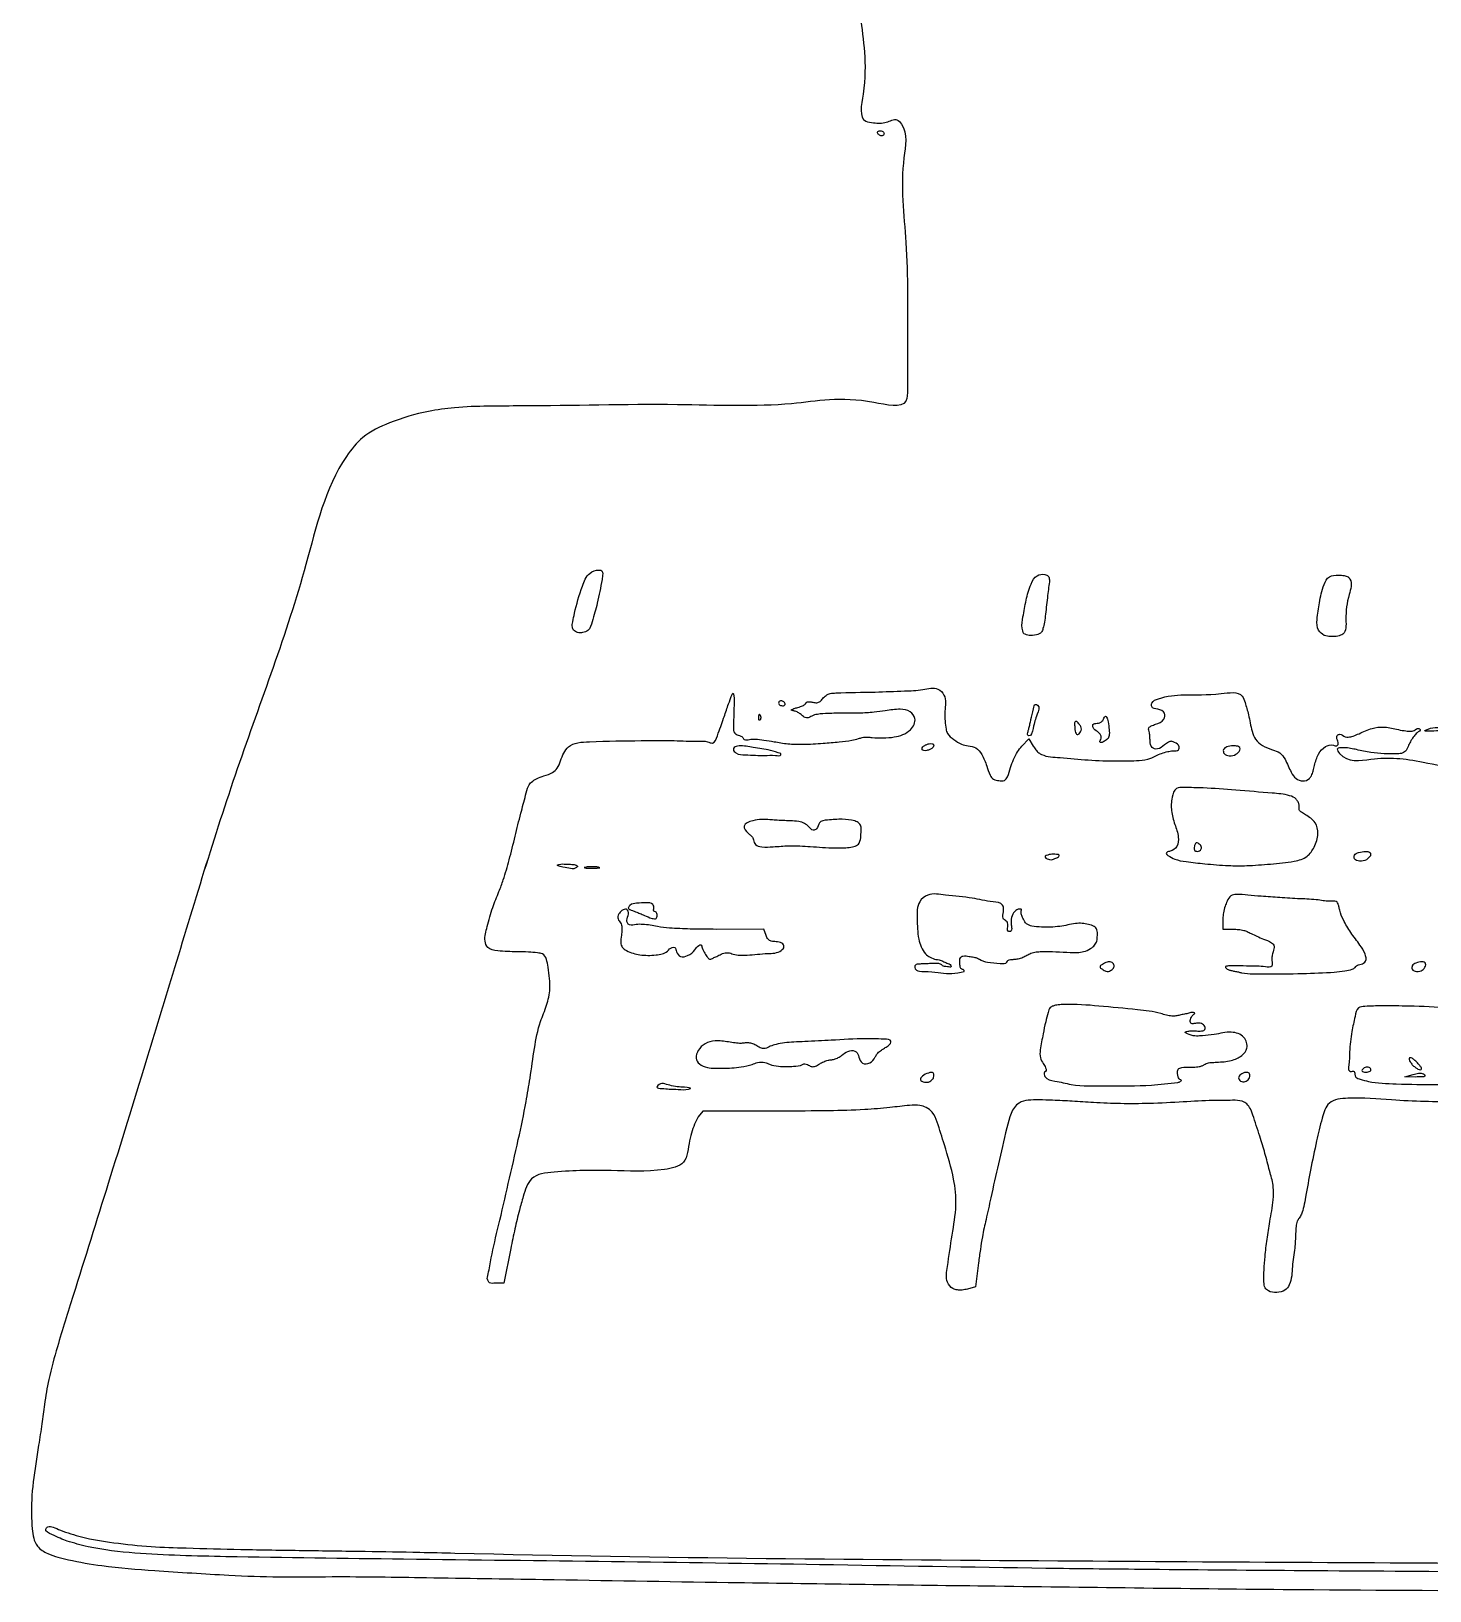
# Model space of a CAD drawing. Extents: x 14 to 139, y 93 to 208.
# Drawn here: x 13.77 to 37.44, y 93.2 to 119.58 of the extents above; entities that cross this region are included whole.
import ezdxf

# ---------------------------------------------------------------- set-up
doc = ezdxf.new("R2010")
doc.units = 0
doc.layers.add('Edge.Cuts', color=7, linetype='CONTINUOUS')
doc.layers.add('SilkS', color=7, linetype='CONTINUOUS')

msp = doc.modelspace()

# ---------------------------------------------------------------- linework, layer by layer
at = {"layer": 'Edge.Cuts', "color": 1}
msp.add_lwpolyline([(28.202722, 117.85044)], close=True, dxfattribs=at)
for points, knots in [([(27.629573, 128.146972), (27.633612, 127.653797), (27.642179, 126.607806), (27.668224, 125.192339), (27.704589, 124.143363), (27.731776, 123.423682), (27.743665, 122.799549), (27.777162, 121.578742), (27.711573, 120.04285), (27.955552, 118.92308), (27.759556, 118.055845), (28.058505, 118.025508), (28.226519, 118.010953), (28.405358, 118.120189), (28.618988, 117.875674), (28.451527, 117.124986), (28.617814, 115.931576), (28.594785, 114.579041), (28.604068, 113.743248), (28.593358, 113.163566), (27.612513, 113.436545), (26.526217, 113.199928), (24.441852, 113.293834), (22.575608, 113.228073), (21.164554, 113.244314), (20.412408, 113.146917), (19.886578, 112.988992), (19.386072, 112.752895), (18.772765, 111.986294), (18.32937, 109.977035), (17.21621, 107.123915), (16.369851, 104.293687), (15.655627, 101.952917), (15.094991, 100.143037), (14.591611, 98.537441), (14.246185, 97.435625), (14.072608, 96.821368), (14.000506, 96.382756), (13.952852, 96.011261), (13.903482, 95.676612), (13.832994, 95.250538), (13.771297, 94.77483), (13.776734, 94.317508), (13.82863, 93.956018), (14.097819, 93.794168), (14.470472, 93.705022), (15.075827, 93.598193), (15.983602, 93.534865), (16.98261, 93.465911), (17.984351, 93.426465), (19.098922, 93.446396), (20.585053, 93.420157), (22.818788, 93.386335), (25.974095, 93.332523), (30.14947, 93.281328), (36.070209, 93.199411), (44.86167, 93.199048), (56.163332, 93.21493), (64.672505, 93.261715), (68.85843, 93.28473)], [0, 0, 0, 0, 1.479565, 3.138056, 4.247098, 4.627908, 5.299303, 6.115963, 8.32182, 9.63419, 10.096083, 10.229372, 10.445683, 10.628923, 10.736339, 11.304368, 12.740702, 14.448658, 15.219344, 15.425239, 15.968114, 17.356447, 19.289845, 21.925924, 23.059864, 23.505213, 24.194715, 24.706843, 25.129506, 27.080379, 30.729912, 34.373716, 35.919853, 38.074387, 40.057405, 40.967343, 41.539541, 41.969817, 42.299156, 42.663482, 42.98396, 43.597089, 44.086612, 44.390271, 44.607085, 44.972176, 45.548638, 46.443966, 47.701682, 48.552988, 49.450329, 51.045081, 53.011707, 56.152458, 60.512282, 65.538814, 73.916172, 86.886081, 99.444015, 99.444015, 99.444015, 99.444015]), ([(28.202722, 117.85044), (28.200481, 117.858136), (28.195511, 117.875199), (28.168159, 117.889508), (28.137879, 117.894227), (28.108996, 117.89134), (28.088057, 117.872738), (28.096125, 117.846786), (28.114564, 117.828433), (28.13715, 117.813231), (28.161524, 117.805736), (28.183832, 117.812138), (28.199512, 117.828532), (28.201634, 117.843013), (28.202722, 117.85044)], [0, 0, 0, 0, 0.023217, 0.051475, 0.085348, 0.115644, 0.136597, 0.158363, 0.186752, 0.215024, 0.239464, 0.260419, 0.281373, 0.303437, 0.303437, 0.303437, 0.303437])]:
    msp.add_open_spline(points, degree=3, knots=knots, dxfattribs=at)
at = {"layer": 'SilkS', "color": 7}
for points in [[(28.202715, 117.85044)], [(22.9509, 109.446728)], [(30.56631, 109.386585)], [(35.64939, 109.35672)], [(26.419313, 108.211815)], [(30.63933, 107.7339)], [(31.459193, 107.686718)], [(29.042678, 107.482913)], [(34.224248, 107.415578)], [(26.458777, 107.361653)], [(26.67408, 105.801945)], [(33.455752, 105.792458)], [(31.119383, 105.655283)], [(36.432218, 105.632333)], [(23.022442, 105.451838)], [(23.37333, 105.439305)], [(24.367042, 104.62389)], [(25.40667, 103.947758)], [(29.561512, 103.672688)], [(37.36632, 103.763865)], [(35.821507, 103.662735)], [(37.140472, 102.097695)], [(34.39398, 101.896358)], [(36.291487, 102.01251)]]:
    msp.add_lwpolyline(points, close=True, dxfattribs=at)
for points in [[(26.083358, 107.981783), (26.082983, 107.98179)], [(30.53331, 107.48457), (30.653362, 107.607383), (30.724163, 107.48751)], [(31.870268, 107.596883), (31.87005, 107.596868)], [(34.741598, 105.491213), (34.74165, 105.491505)], [(33.934927, 104.56422), (33.934927, 104.39031), (34.10535, 104.39031)], [(26.207332, 104.283308), (26.167282, 104.388608), (25.365592, 104.387108)], [(32.061442, 103.70697), (32.061435, 103.706708)], [(25.971375, 102.10353), (25.971375, 102.102878)], [(29.03691, 101.86584), (29.037262, 101.865833)], [(37.20228, 101.88906), (37.013325, 101.89281), (37.1571, 101.934135)], [(24.827055, 101.71797), (24.827055, 101.717745)], [(33.174322, 101.796383), (33.174105, 101.796308)], [(26.469082, 101.311905), (25.138477, 101.311905), (25.060492, 101.215673)], [(21.886027, 98.987633), (21.77022, 98.404252), (21.627757, 98.403787)], [(29.801347, 98.744445), (29.751697, 98.34249), (29.613367, 98.302815)]]:
    msp.add_lwpolyline(points, dxfattribs=at)
for points, knots in [([(27.62958, 128.146973), (27.633621, 127.653797), (27.642191, 126.607806), (27.668234, 125.192339), (27.704597, 124.143363), (27.731784, 123.423682), (27.743673, 122.799549), (27.777169, 121.578742), (27.71158, 120.04285), (27.955559, 118.92308), (27.759563, 118.055845), (28.058513, 118.025508), (28.226526, 118.010953), (28.405366, 118.120189), (28.618996, 117.875674), (28.451534, 117.124986), (28.617822, 115.931576), (28.594793, 114.579041), (28.604075, 113.743248), (28.593366, 113.163566), (27.61252, 113.436545), (26.526224, 113.199928), (24.44186, 113.293834), (22.575616, 113.228073), (21.164561, 113.244314), (20.412415, 113.146917), (19.886586, 112.988992), (19.38608, 112.752895), (18.772772, 111.986294), (18.329378, 109.977035), (17.216217, 107.123915), (16.369858, 104.293687), (15.655635, 101.952917), (15.094998, 100.143037), (14.591618, 98.537441), (14.246192, 97.435625), (14.072616, 96.821368), (14.000513, 96.382756), (13.952859, 96.011261), (13.903489, 95.676612), (13.83299, 95.250539), (13.771298, 94.77483), (13.776734, 94.317508), (13.82863, 93.956018), (14.097819, 93.794168), (14.470472, 93.705022), (15.075827, 93.598193), (15.983602, 93.534865), (16.98261, 93.465911), (17.984351, 93.426465), (19.098922, 93.446396), (20.585053, 93.420157), (22.818788, 93.386335), (25.974095, 93.332523), (30.14947, 93.281328), (36.070209, 93.199411), (44.86167, 93.199048), (56.163332, 93.21493), (64.672505, 93.261715), (68.85843, 93.28473)], [0, 0, 0, 0, 1.479565, 3.138056, 4.247098, 4.627908, 5.299303, 6.115963, 8.32182, 9.63419, 10.096083, 10.229372, 10.445683, 10.628923, 10.736339, 11.304368, 12.740702, 14.448658, 15.219344, 15.425239, 15.968114, 17.356446, 19.289845, 21.925924, 23.059864, 23.505213, 24.194715, 24.706843, 25.129506, 27.080379, 30.729912, 34.373716, 35.919853, 38.074387, 40.057405, 40.967343, 41.539541, 41.969817, 42.299156, 42.663483, 42.983961, 43.59709, 44.086614, 44.390272, 44.607086, 44.972177, 45.548639, 46.443967, 47.701684, 48.552989, 49.45033, 51.045082, 53.011708, 56.152459, 60.512284, 65.538815, 73.916173, 86.886082, 99.444016, 99.444016, 99.444016, 99.444016]), ([(28.202715, 117.85044), (28.200474, 117.858136), (28.195504, 117.875199), (28.168151, 117.889508), (28.137872, 117.894227), (28.108989, 117.89134), (28.088049, 117.872738), (28.096118, 117.846786), (28.114557, 117.828433), (28.137142, 117.813231), (28.161517, 117.805736), (28.183825, 117.812138), (28.199505, 117.828532), (28.201627, 117.843013), (28.202715, 117.85044)], [0, 0, 0, 0, 0.023217, 0.051475, 0.085348, 0.115644, 0.136597, 0.158363, 0.186752, 0.215024, 0.239464, 0.260419, 0.281373, 0.303437, 0.303437, 0.303437, 0.303437]), ([(22.950968, 109.446713), (22.942696, 109.463303), (22.920424, 109.507976), (22.938199, 109.609136), (22.988303, 109.840285), (23.065413, 110.114451), (23.184174, 110.413558), (23.338152, 110.469614), (23.438097, 110.45737), (23.446939, 110.381735), (23.412829, 110.208123), (23.364259, 109.92289), (23.278618, 109.650687), (23.223077, 109.44087), (23.107393, 109.403051), (23.01869, 109.39957), (22.972924, 109.431407), (22.9509, 109.446728)], [0, 0, 0, 0, 0.054589, 0.146992, 0.293956, 0.771931, 1.021248, 1.192177, 1.237027, 1.286287, 1.386797, 1.793148, 2.120652, 2.285156, 2.37883, 2.463328, 2.541714, 2.541714, 2.541714, 2.541714]), ([(30.566325, 109.386563), (30.555608, 109.418037), (30.524197, 109.510284), (30.560287, 109.705016), (30.603533, 109.955192), (30.667227, 110.190444), (30.767435, 110.382071), (30.899706, 110.400206), (30.99072, 110.370123), (31.007107, 110.274632), (30.986324, 110.169259), (30.970362, 110.026369), (30.951867, 109.876601), (30.936592, 109.7257), (30.919547, 109.590218), (30.896239, 109.489857), (30.87137, 109.394481), (30.768825, 109.363986), (30.665135, 109.348434), (30.595987, 109.375128), (30.56631, 109.386585)], [0, 0, 0, 0, 0.098657, 0.289148, 0.576086, 0.862606, 1.03743, 1.166796, 1.232609, 1.297108, 1.428185, 1.562634, 1.725501, 1.88154, 2.018473, 2.131762, 2.198196, 2.294668, 2.419234, 2.512889, 2.512889, 2.512889, 2.512889]), ([(35.64939, 109.356668), (35.612762, 109.384029), (35.525907, 109.44891), (35.524614, 109.667987), (35.572229, 109.920309), (35.614784, 110.16682), (35.720328, 110.375777), (35.874166, 110.37909), (35.977999, 110.374234), (36.051626, 110.357218), (36.135719, 110.254452), (36.043513, 109.978467), (36.004907, 109.71292), (36.030663, 109.388199), (35.869367, 109.341645), (35.762801, 109.333023), (35.68535, 109.349206), (35.64939, 109.35672)], [0, 0, 0, 0, 0.131083, 0.310833, 0.598381, 0.91855, 1.076681, 1.232722, 1.330752, 1.39903, 1.448552, 1.709056, 2.139986, 2.389239, 2.477958, 2.604081, 2.713394, 2.713394, 2.713394, 2.713394]), ([(21.627757, 98.403787), (21.592029, 98.398336), (21.537019, 98.389941), (21.478497, 98.468522), (21.521341, 98.619308), (21.569994, 98.921537), (21.695391, 99.433291), (21.848774, 100.097973), (22.008955, 100.796113), (22.135742, 101.3897), (22.221128, 101.905236), (22.282553, 102.359964), (22.35993, 102.779927), (22.502297, 103.096206), (22.569352, 103.413502), (22.527677, 103.685609), (22.485547, 103.97037), (22.315398, 103.992687), (22.174737, 104.005026), (21.945632, 104.007627), (21.725057, 104.013654), (21.495898, 104.045675), (21.42571, 104.233408), (21.505231, 104.461552), (21.566843, 104.745173), (21.680623, 105.002113), (21.779645, 105.267793), (21.866491, 105.581174), (21.96265, 105.956582), (22.047029, 106.32431), (22.130067, 106.603801), (22.168521, 106.790513), (22.239299, 106.886792), (22.332999, 106.942731), (22.455104, 106.987983), (22.58436, 107.021883), (22.688792, 107.114514), (22.743208, 107.278018), (22.849936, 107.541707), (23.417035, 107.574276), (23.983215, 107.576366), (24.601122, 107.585546), (24.977249, 107.564182), (25.189447, 107.578601), (25.328143, 107.509375), (25.410397, 107.739165), (25.478891, 107.916977), (25.556862, 108.165682), (25.598172, 108.268327), (25.652191, 108.410647), (25.667933, 108.295545), (25.66567, 108.202912), (25.661466, 108.01401), (25.655983, 107.859497), (25.655021, 107.704992), (25.730466, 107.674542), (25.777705, 107.659031), (25.813599, 107.639948), (25.823283, 107.612424), (25.841786, 107.58914), (25.882796, 107.590763), (25.941104, 107.602941), (26.0415, 107.605367), (26.179388, 107.590402), (26.362798, 107.557526), (26.580939, 107.518198), (26.859741, 107.514223), (27.149697, 107.530891), (27.426506, 107.555804), (27.627204, 107.57833), (27.75602, 107.606931), (27.838424, 107.636778), (27.917823, 107.640409), (28.097279, 107.620751), (28.351547, 107.619923), (28.642285, 107.709258), (28.765261, 107.938098), (28.642506, 108.092002), (28.447828, 108.12138), (28.245174, 108.086157), (28.013642, 108.054522), (27.777528, 108.041896), (27.517754, 108.039919), (27.282935, 108.042538), (27.101797, 108.031505), (26.987063, 108.004826), (26.925951, 107.958499), (26.858498, 107.966682), (26.814253, 108.012178), (26.761422, 108.050034), (26.704069, 108.079226), (26.665572, 108.084063), (26.61766, 108.097454), (26.681474, 108.122897), (26.727395, 108.134282), (26.801719, 108.15932), (26.860179, 108.181326), (26.884298, 108.213247), (26.904142, 108.239947), (26.947999, 108.236747), (27.000287, 108.228304), (27.062242, 108.213419), (27.128559, 108.23788), (27.168391, 108.293945), (27.218649, 108.349835), (27.298422, 108.380827), (27.578052, 108.396968), (27.995671, 108.392667), (28.490605, 108.420836), (28.836383, 108.424924), (29.090439, 108.497871), (29.268193, 108.318503), (29.224602, 108.108029), (29.234619, 107.918798), (29.244437, 107.791808), (29.279286, 107.674251), (29.385123, 107.596287), (29.499444, 107.516914), (29.630469, 107.486917), (29.769036, 107.470352), (29.876383, 107.328774), (29.938261, 107.165274), (29.978985, 107.016285), (30.050323, 106.913425), (30.144976, 106.905137), (30.241208, 106.888483), (30.31512, 106.992162), (30.337358, 107.119373), (30.393895, 107.262929), (30.454411, 107.38514), (30.508933, 107.45385), (30.53331, 107.48457)], [0, 0, 0, 0, 0.09845, 0.151583, 0.262304, 0.534956, 1.096288, 1.82487, 2.588792, 3.242939, 3.646127, 4.155173, 4.623045, 4.915008, 5.198063, 5.563822, 5.807758, 5.890295, 6.046129, 6.242679, 6.566307, 6.742936, 6.86057, 7.108821, 7.446241, 7.736147, 7.947343, 8.297076, 8.710398, 9.110839, 9.42657, 9.589486, 9.673606, 9.776536, 9.911141, 10.065294, 10.171958, 10.312012, 10.581519, 10.946581, 11.825351, 12.380596, 12.783631, 12.947564, 13.0305, 13.180768, 13.493591, 13.719079, 13.88223, 13.94853, 13.996778, 14.119869, 14.292413, 14.524351, 14.626766, 14.695118, 14.743348, 14.782411, 14.808039, 14.829185, 14.866415, 14.918823, 15.013357, 15.162719, 15.33589, 15.571926, 15.826524, 16.169662, 16.44329, 16.660406, 16.774846, 16.838473, 16.922057, 17.009917, 17.380702, 17.681066, 17.887515, 18.024996, 18.197493, 18.451626, 18.64347, 18.897806, 19.160331, 19.422849, 19.602002, 19.704412, 19.772035, 19.821542, 19.892307, 19.955761, 20.020042, 20.073492, 20.094318, 20.12688, 20.199288, 20.283802, 20.348037, 20.381579, 20.403408, 20.442805, 20.498382, 20.569694, 20.627288, 20.697832, 20.771983, 20.849839, 20.946282, 21.610336, 22.107184, 22.420169, 22.673989, 22.817447, 23.089436, 23.260628, 23.393178, 23.47146, 23.618824, 23.769045, 23.887483, 24.020245, 24.169496, 24.384167, 24.547866, 24.638078, 24.731004, 24.823305, 24.903653, 25.072554, 25.217627, 25.362738, 25.480078, 25.480078, 25.480078, 25.480078]), ([(26.419313, 108.211815), (26.420401, 108.219242), (26.422523, 108.233723), (26.438203, 108.250117), (26.460505, 108.256518), (26.484873, 108.249026), (26.507434, 108.233804), (26.525926, 108.215488), (26.533939, 108.189499), (26.512993, 108.170945), (26.484148, 108.168017), (26.453894, 108.17276), (26.426544, 108.187053), (26.42156, 108.204119), (26.419313, 108.211815)], [0, 0, 0, 0, 0.022064, 0.043017, 0.063973, 0.088397, 0.116654, 0.145066, 0.166825, 0.187801, 0.218031, 0.251872, 0.280144, 0.303367, 0.303367, 0.303367, 0.303367]), ([(30.639293, 107.733893), (30.64432, 107.75219), (30.655944, 107.794488), (30.672263, 107.861286), (30.696081, 107.974803), (30.725959, 108.063877), (30.743715, 108.203049), (30.849077, 108.165939), (30.768113, 107.967474), (30.740953, 107.862332), (30.694025, 107.634489), (30.632148, 107.670536), (30.632178, 107.70126), (30.63669, 107.721852), (30.63933, 107.7339)], [0, 0, 0, 0, 0.05686, 0.131446, 0.207651, 0.396194, 0.474386, 0.510791, 0.66535, 0.914903, 1.060255, 1.077751, 1.104642, 1.142559, 1.142559, 1.142559, 1.142559]), ([(30.724163, 107.48751), (30.738769, 107.465927), (30.766966, 107.424264), (30.814935, 107.374356), (30.944788, 107.300429), (31.239821, 107.296863), (31.661035, 107.243159), (32.094743, 107.232976), (32.428898, 107.236726), (32.651188, 107.252939), (32.788531, 107.31411), (32.896747, 107.365706), (32.996325, 107.393708), (33.087898, 107.409834), (33.189634, 107.397968), (33.207209, 107.502707), (33.132398, 107.541182), (33.0679, 107.574804), (33.00333, 107.553461), (32.936087, 107.493592), (32.850276, 107.42177), (32.714507, 107.451832), (32.703465, 107.560601), (32.701663, 107.64171), (32.695917, 107.703926), (32.679341, 107.75097), (32.677287, 107.801177), (32.73156, 107.835151), (32.820355, 107.863025), (32.943719, 107.90395), (32.971444, 108.066844), (32.847114, 108.115949), (32.719377, 108.125826), (32.733918, 108.248498), (32.950224, 108.33158), (33.344195, 108.369667), (33.774136, 108.338624), (34.243104, 108.427594), (34.321951, 108.190179), (34.380274, 107.997155), (34.41047, 107.780951), (34.481565, 107.592795), (34.611389, 107.483714), (34.758682, 107.429864), (34.908516, 107.383266), (35.012921, 107.235937), (35.06649, 107.073892), (35.162009, 106.929484), (35.286196, 106.883757), (35.392274, 106.916233), (35.438764, 106.99262), (35.467384, 107.067919), (35.492924, 107.194918), (35.537908, 107.347996), (35.652976, 107.482796), (35.778343, 107.522391), (35.860166, 107.47688), (35.898924, 107.528372), (35.870643, 107.586026), (35.848875, 107.665929), (35.936165, 107.701432), (35.988129, 107.640953), (36.069438, 107.635283), (36.148348, 107.657262), (36.281358, 107.712813), (36.442428, 107.793455), (36.663855, 107.821105), (36.842568, 107.77815), (36.994333, 107.746405), (37.094135, 107.738031), (37.18021, 107.741938), (37.228251, 107.804134), (37.29421, 107.757718), (37.211123, 107.710373), (37.16828, 107.654283), (37.116486, 107.581447), (37.076829, 107.499077), (37.046865, 107.416882), (36.975919, 107.361087), (36.84465, 107.353151), (36.665455, 107.353345), (36.435475, 107.376244), (36.196684, 107.425498), (36.042262, 107.462896), (35.839929, 107.459193), (36.020489, 107.188075), (36.588653, 107.319546), (37.161403, 107.264759), (37.769167, 107.112097), (37.908197, 107.29392), (37.938404, 107.362995), (37.973012, 107.459096), (38.0071, 107.548743), (38.007796, 107.642843), (37.945361, 107.692322), (37.860281, 107.724103), (37.731827, 107.739605), (37.602845, 107.751963), (37.277889, 107.723034), (37.504827, 107.816739), (37.696161, 107.789471), (37.953156, 107.807702), (38.170205, 107.86996), (38.328577, 107.983241), (38.478193, 108.077007), (38.584897, 108.13718), (38.65784, 108.169368), (38.703774, 108.17304), (38.73458, 108.187611), (38.757043, 108.218987), (38.812121, 108.238974), (38.895347, 108.246622), (39.003373, 108.245469), (39.115052, 108.244341), (39.208937, 108.239405), (39.284472, 108.26506), (39.366569, 108.213293), (39.437446, 108.080734), (39.54537, 107.888787), (39.649464, 107.682303), (39.765406, 107.514376), (39.893874, 107.429634), (40.009927, 107.36383), (40.092604, 107.256234), (40.138017, 107.129092), (40.181734, 107.009245), (40.24285, 106.917171), (40.336726, 106.864069), (40.463087, 106.839069), (40.586353, 106.956069), (40.619299, 107.102288), (40.663587, 107.239938), (40.707862, 107.339866), (40.761686, 107.417346), (40.814568, 107.480691), (40.853302, 107.548188), (40.883718, 107.648788), (40.980163, 107.800165), (41.31359, 107.802295), (41.554053, 107.787006), (41.711737, 107.77698)], [0, 0, 0, 0, 0.078183, 0.150924, 0.20517, 0.521828, 1.001789, 1.494696, 1.815247, 2.008872, 2.155033, 2.261754, 2.370146, 2.458649, 2.557358, 2.610325, 2.717246, 2.771008, 2.825017, 2.905262, 3.045892, 3.138312, 3.25577, 3.324977, 3.39062, 3.439053, 3.477351, 3.528284, 3.609596, 3.771311, 3.874457, 4.011364, 4.12065, 4.181629, 4.313591, 4.747965, 5.378253, 5.736911, 5.856046, 6.070776, 6.358846, 6.504936, 6.662235, 6.846943, 6.978101, 7.118964, 7.362414, 7.498682, 7.618307, 7.735935, 7.794445, 7.880294, 7.977365, 8.182848, 8.35236, 8.488385, 8.550313, 8.581024, 8.651928, 8.732853, 8.781465, 8.882487, 8.934282, 9.018641, 9.126053, 9.367255, 9.554967, 9.780792, 9.913948, 10.019859, 10.081546, 10.168342, 10.196057, 10.271806, 10.34824, 10.439951, 10.528808, 10.625579, 10.696634, 10.784558, 11.009926, 11.237678, 11.48336, 11.706512, 11.814663, 11.895541, 12.438396, 13.323889, 13.870959, 13.917182, 13.997778, 14.096654, 14.222949, 14.288523, 14.358747, 14.441449, 14.566206, 14.721838, 14.957477, 15.010626, 15.323288, 15.584159, 15.763814, 15.994971, 16.161776, 16.29389, 16.36377, 16.39725, 16.431399, 16.46186, 16.50994, 16.599362, 16.713855, 16.833166, 16.934456, 16.996295, 17.058494, 17.202191, 17.443937, 17.720116, 17.897895, 18.045726, 18.177396, 18.294933, 18.442811, 18.580287, 18.679091, 18.764254, 18.901463, 19.027693, 19.225112, 19.345719, 19.462143, 19.551146, 19.627675, 19.70988, 19.781552, 19.945405, 20.201419, 20.689091, 20.689091, 20.689091, 20.689091]), ([(26.082983, 107.98179), (26.081738, 107.993812), (26.080065, 108.009963), (26.099777, 108.033979), (26.111047, 108.00061), (26.117746, 107.977926), (26.116369, 107.949358), (26.111328, 107.925469), (26.087785, 107.92129), (26.083931, 107.952154), (26.08358, 107.970274), (26.083358, 107.981783)], [0, 0, 0, 0, 0.036479, 0.049006, 0.071929, 0.10446, 0.133715, 0.156403, 0.168987, 0.190543, 0.228067, 0.228067, 0.228067, 0.228067]), ([(31.459193, 107.686718), (31.453794, 107.696402), (31.440164, 107.720855), (31.431662, 107.76911), (31.433305, 107.825425), (31.415418, 107.884182), (31.465855, 107.915412), (31.497254, 107.859478), (31.534784, 107.825126), (31.547167, 107.771543), (31.530615, 107.727988), (31.508277, 107.697849), (31.482071, 107.676951), (31.465999, 107.683812), (31.459193, 107.686718)], [0, 0, 0, 0, 0.033176, 0.083761, 0.142436, 0.210995, 0.232869, 0.293428, 0.351058, 0.397168, 0.446016, 0.484913, 0.513326, 0.534198, 0.534198, 0.534198, 0.534198]), ([(31.87005, 107.596868), (31.874073, 107.612992), (31.882149, 107.645366), (31.857538, 107.696075), (31.803848, 107.741387), (31.738463, 107.776123), (31.726584, 107.870174), (31.801658, 107.869329), (31.852129, 107.878313), (31.892639, 107.904501), (31.916949, 107.942597), (31.950876, 108.018906), (32.003156, 107.897585), (32.003483, 107.809347), (32.021191, 107.696675), (31.999582, 107.607891), (31.935317, 107.577305), (31.893842, 107.5373), (31.843846, 107.553564), (31.859362, 107.579003), (31.870268, 107.596883)], [0, 0, 0, 0, 0.048494, 0.097359, 0.158277, 0.259166, 0.309934, 0.382012, 0.427211, 0.473141, 0.515954, 0.577496, 0.636438, 0.786932, 0.899127, 0.96775, 1.040207, 1.104776, 1.124585, 1.171438, 1.171438, 1.171438, 1.171438]), ([(26.458777, 107.361645), (26.399314, 107.380087), (26.246025, 107.427629), (26.0078, 107.459933), (25.814464, 107.497021), (25.703969, 107.485566), (25.666145, 107.465167), (25.644592, 107.415198), (25.72314, 107.336976), (25.912559, 107.344488), (26.149942, 107.314456), (26.316146, 107.342388), (26.460307, 107.31312), (26.459018, 107.354021), (26.458777, 107.361653)], [0, 0, 0, 0, 0.186436, 0.480608, 0.721352, 0.77106, 0.811084, 0.844634, 0.917633, 1.081304, 1.408774, 1.589202, 1.681253, 1.702368, 1.702368, 1.702368, 1.702368]), ([(29.042678, 107.482913), (29.044965, 107.494159), (29.049478, 107.516342), (29.007676, 107.532555), (28.964232, 107.526263), (28.913575, 107.513407), (28.872728, 107.488988), (28.846689, 107.459641), (28.842616, 107.420622), (28.883468, 107.405189), (28.927468, 107.411025), (28.977429, 107.424453), (29.020098, 107.447376), (29.035799, 107.472087), (29.042678, 107.482913)], [0, 0, 0, 0, 0.030256, 0.05968, 0.112108, 0.165617, 0.214322, 0.252299, 0.282555, 0.311979, 0.364407, 0.417917, 0.466622, 0.504599, 0.504599, 0.504599, 0.504599]), ([(34.224248, 107.41557), (34.226369, 107.431994), (34.230481, 107.463828), (34.174302, 107.492047), (34.099048, 107.489485), (34.013072, 107.486767), (33.933088, 107.434848), (33.951336, 107.341062), (34.052598, 107.31598), (34.158623, 107.33294), (34.204004, 107.390085), (34.224248, 107.415578)], [0, 0, 0, 0, 0.044884, 0.086994, 0.163204, 0.274378, 0.345101, 0.413054, 0.505473, 0.623, 0.717652, 0.717652, 0.717652, 0.717652]), ([(34.74165, 105.491505), (34.875115, 105.501987), (35.085289, 105.518494), (35.36698, 105.594688), (35.494997, 105.78747), (35.564829, 105.986005), (35.513224, 106.211637), (35.368969, 106.303306), (35.270682, 106.360319), (35.224409, 106.403299), (35.223228, 106.451155), (35.229833, 106.495692), (35.208073, 106.543906), (35.166283, 106.611712), (35.008028, 106.673445), (34.665139, 106.697999), (34.177878, 106.741383), (33.671745, 106.779568), (33.352455, 106.784492), (33.121018, 106.790512), (33.062707, 106.592623), (33.055625, 106.39134), (33.118855, 106.165427), (33.193498, 105.97237), (33.178072, 105.786627), (33.073681, 105.702651), (32.995668, 105.703222), (32.96781, 105.660832), (33.038212, 105.615744), (33.133275, 105.560379), (33.356476, 105.522831), (33.655414, 105.493628), (33.999057, 105.462444), (34.370411, 105.46067), (34.607434, 105.480173), (34.741598, 105.491213)], [0, 0, 0, 0, 0.405957, 0.639279, 0.830725, 1.071042, 1.258905, 1.472591, 1.55126, 1.608343, 1.647999, 1.68872, 1.741987, 1.801093, 1.924225, 2.221764, 2.842183, 3.39379, 3.719337, 3.848649, 4.013456, 4.239055, 4.477796, 4.70111, 4.862287, 4.997941, 5.057333, 5.081646, 5.124022, 5.254712, 5.451489, 5.770336, 6.171208, 6.480619, 6.884202, 6.884202, 6.884202, 6.884202]), ([(26.67408, 105.80196), (26.709371, 105.800573), (26.803191, 105.796887), (26.965933, 105.786894), (27.163253, 105.772527), (27.363057, 105.763484), (27.534167, 105.764953), (27.662427, 105.777428), (27.757477, 105.80505), (27.809384, 105.891298), (27.80904, 105.996751), (27.825959, 106.099583), (27.787537, 106.191545), (27.665637, 106.237829), (27.480606, 106.254736), (27.293517, 106.241526), (27.090125, 106.220675), (27.088522, 106.088509), (26.988087, 106.048), (26.930303, 106.125898), (26.857479, 106.185245), (26.746866, 106.217554), (26.623417, 106.222767), (26.491503, 106.227392), (26.375728, 106.23298), (26.203723, 106.246258), (26.040158, 106.252921), (25.786907, 106.159065), (25.881401, 106.022553), (25.947754, 105.978623), (25.98233, 105.940478), (26.000284, 105.88525), (26.017819, 105.799324), (26.166238, 105.773374), (26.305849, 105.781808), (26.458314, 105.793771), (26.574347, 105.800435), (26.645147, 105.801507), (26.67408, 105.801945)], [0, 0, 0, 0, 0.105951, 0.28167, 0.489149, 0.699264, 0.882347, 0.999751, 1.090333, 1.163293, 1.282452, 1.402702, 1.47219, 1.560219, 1.771276, 2.023972, 2.165381, 2.282113, 2.342321, 2.436432, 2.529131, 2.630806, 2.771722, 2.900725, 3.026148, 3.12087, 3.411694, 3.580239, 3.718625, 3.778531, 3.830504, 3.866405, 3.95391, 4.06672, 4.257918, 4.395142, 4.520693, 4.607457, 4.607457, 4.607457, 4.607457]), ([(33.455752, 105.792458), (33.458759, 105.810329), (33.463366, 105.837708), (33.505207, 105.859416), (33.543333, 105.823947), (33.583405, 105.782386), (33.55762, 105.713957), (33.503671, 105.70202), (33.458055, 105.712706), (33.446347, 105.751931), (33.452231, 105.777282), (33.455752, 105.792458)], [0, 0, 0, 0, 0.051403, 0.078747, 0.121841, 0.188859, 0.239327, 0.306929, 0.337085, 0.368535, 0.415444, 0.415444, 0.415444, 0.415444]), ([(31.119375, 105.655283), (31.103338, 105.657225), (31.069756, 105.661292), (31.018931, 105.65781), (30.974798, 105.643891), (30.931703, 105.636064), (30.924432, 105.595491), (30.964464, 105.578515), (31.004847, 105.562411), (31.059305, 105.567432), (31.108009, 105.593728), (31.160594, 105.60531), (31.170832, 105.655506), (31.141055, 105.655377), (31.119383, 105.655283)], [0, 0, 0, 0, 0.048549, 0.101663, 0.149153, 0.193944, 0.21321, 0.25479, 0.299588, 0.350924, 0.408373, 0.471713, 0.489795, 0.538156, 0.538156, 0.538156, 0.538156]), ([(36.432218, 105.632333), (36.434436, 105.647662), (36.438509, 105.675812), (36.398038, 105.706904), (36.326747, 105.706668), (36.245333, 105.695913), (36.156934, 105.656911), (36.152447, 105.559653), (36.26087, 105.534092), (36.36592, 105.548249), (36.411708, 105.606321), (36.432218, 105.632333)], [0, 0, 0, 0, 0.043056, 0.079064, 0.135339, 0.251543, 0.334016, 0.393539, 0.488863, 0.606754, 0.702403, 0.702403, 0.702403, 0.702403]), ([(23.022442, 105.451838), (23.013575, 105.459525), (22.9858, 105.483604), (22.912289, 105.487241), (22.812605, 105.488816), (22.742673, 105.497327), (22.653567, 105.47015), (22.781803, 105.437139), (22.846407, 105.423324), (22.968291, 105.400562), (23.008965, 105.439076), (23.022442, 105.451838)], [0, 0, 0, 0, 0.03459, 0.10834, 0.209995, 0.327181, 0.358065, 0.412657, 0.561558, 0.670568, 0.724588, 0.724588, 0.724588, 0.724588]), ([(23.37333, 105.439238), (23.352303, 105.442026), (23.306316, 105.448125), (23.230711, 105.445933), (23.184346, 105.445703), (23.113738, 105.42957), (23.197618, 105.420296), (23.257725, 105.421674), (23.315345, 105.422466), (23.407781, 105.425582), (23.381852, 105.435911), (23.37333, 105.439305)], [0, 0, 0, 0, 0.064258, 0.140534, 0.212947, 0.244303, 0.279048, 0.369955, 0.463908, 0.506553, 0.527429, 0.527429, 0.527429, 0.527429]), ([(29.561422, 103.672733), (29.560288, 103.6794), (29.558034, 103.69265), (29.542442, 103.708449), (29.519364, 103.708789), (29.495401, 103.730943), (29.487249, 103.775288), (29.486315, 103.833757), (29.479272, 103.906539), (29.555629, 103.949615), (29.635126, 103.929172), (29.716388, 103.918516), (29.777431, 103.905821), (29.846113, 103.859366), (29.979695, 103.820264), (30.124133, 103.815029), (30.272274, 103.803654), (30.299592, 103.866199), (30.347698, 103.876641), (30.405296, 103.880861), (30.477073, 103.888101), (30.55029, 103.910952), (30.617312, 103.950267), (30.690487, 103.987465), (30.777194, 104.007449), (31.000924, 104.017228), (31.26549, 103.99787), (31.551169, 103.989737), (31.688428, 104.051962), (31.767764, 104.112871), (31.809825, 104.193478), (31.811131, 104.283855), (31.816902, 104.374918), (31.754715, 104.450071), (31.659808, 104.470801), (31.553499, 104.493398), (31.433942, 104.488768), (31.309802, 104.459757), (31.169246, 104.43404), (31.020286, 104.422626), (30.861169, 104.424786), (30.725424, 104.431561), (30.607295, 104.471591), (30.562484, 104.55083), (30.533488, 104.61628), (30.51913, 104.665978), (30.520372, 104.698587), (30.535778, 104.717244), (30.51723, 104.730039), (30.474728, 104.732114), (30.399701, 104.690893), (30.351488, 104.587037), (30.350268, 104.483149), (30.364899, 104.409754), (30.360053, 104.360634), (30.327088, 104.343237), (30.296842, 104.356471), (30.287007, 104.391798), (30.295574, 104.430788), (30.301717, 104.473337), (30.288652, 104.514859), (30.255865, 104.535659), (30.221504, 104.557034), (30.210241, 104.604814), (30.219127, 104.654703), (30.227723, 104.707934), (30.225535, 104.755837), (30.196669, 104.841681), (29.966382, 104.851525), (29.672843, 104.932943), (29.298267, 104.947532), (28.974494, 105.014277), (28.754282, 104.837104), (28.764258, 104.543156), (28.768684, 104.250487), (28.865189, 103.974173), (29.032186, 103.882715), (29.139525, 103.871593), (29.202261, 103.849783), (29.263353, 103.811762), (29.329897, 103.800782), (29.343355, 103.738902), (29.272781, 103.758694), (29.232992, 103.756768), (29.193489, 103.762964), (29.179469, 103.788215), (29.14877, 103.807542), (29.092396, 103.809467), (29.016693, 103.810718), (28.931114, 103.805146), (28.852142, 103.801193), (28.790742, 103.800814), (28.748023, 103.794486), (28.720618, 103.772731), (28.723082, 103.66332), (29.049367, 103.690259), (29.282855, 103.613496), (29.489387, 103.657367), (29.561512, 103.672688)], [0, 0, 0, 0, 0.020034, 0.039813, 0.060422, 0.085774, 0.130167, 0.189779, 0.269091, 0.320137, 0.423575, 0.50464, 0.5697, 0.606324, 0.752031, 0.969753, 1.085029, 1.113473, 1.15901, 1.218742, 1.292074, 1.373156, 1.446769, 1.52472, 1.618516, 1.710817, 2.195249, 2.421495, 2.54951, 2.639565, 2.717115, 2.811661, 2.910397, 2.978157, 3.083577, 3.1916, 3.306192, 3.437782, 3.574043, 3.734388, 3.885232, 4.050313, 4.145099, 4.240712, 4.309354, 4.362772, 4.392777, 4.407367, 4.421501, 4.446011, 4.538373, 4.651636, 4.776107, 4.841049, 4.881353, 4.910917, 4.937835, 4.968595, 5.01176, 5.057504, 5.096935, 5.133104, 5.171253, 5.213998, 5.268998, 5.324097, 5.374809, 5.412728, 5.583118, 5.940775, 6.397047, 6.697852, 6.873639, 7.15977, 7.509349, 7.781625, 7.982019, 8.036275, 8.105886, 8.176971, 8.259077, 8.275601, 8.338138, 8.386408, 8.422403, 8.442942, 8.4694, 8.527264, 8.607483, 8.698475, 8.783737, 8.84482, 8.882661, 8.912307, 8.939601, 9.179384, 9.578848, 9.793206, 9.793206, 9.793206, 9.793206]), ([(25.365592, 104.387108), (25.21787, 104.388135), (24.953499, 104.389974), (24.620496, 104.402555), (24.39492, 104.426991), (24.245794, 104.461327), (24.125363, 104.469705), (24.010054, 104.476629), (23.915691, 104.443185), (23.839384, 104.504435), (23.865985, 104.595945), (23.889442, 104.675677), (23.838127, 104.744465), (23.763226, 104.704993), (23.707196, 104.651456), (23.691368, 104.56033), (23.739381, 104.50803), (23.768124, 104.449586), (23.766911, 104.375908), (23.760837, 104.277041), (23.739105, 104.177266), (23.768999, 104.076519), (23.88682, 103.997241), (24.083987, 103.94415), (24.318707, 103.94384), (24.523939, 103.97927), (24.593135, 104.0854), (24.681656, 104.084552), (24.683047, 103.991216), (24.75904, 103.908851), (24.898301, 103.937759), (24.99921, 104.019076), (25.041001, 104.107692), (25.114832, 104.134995), (25.128639, 104.049528), (25.16732, 103.985253), (25.207358, 103.921853), (25.251514, 103.872247), (25.295793, 103.895435), (25.344019, 103.915273), (25.38405, 103.936029), (25.40667, 103.947758)], [0, 0, 0, 0, 0.443156, 0.793092, 0.999552, 1.12249, 1.251542, 1.359868, 1.47246, 1.522284, 1.618435, 1.721766, 1.762199, 1.841202, 1.920003, 2.005087, 2.081093, 2.122891, 2.198209, 2.295944, 2.422762, 2.499554, 2.593985, 2.829932, 3.103415, 3.307712, 3.409116, 3.452866, 3.528313, 3.633518, 3.752157, 3.90972, 4.009697, 4.044541, 4.102797, 4.202471, 4.289441, 4.338708, 4.367134, 4.425431, 4.501165, 4.501165, 4.501165, 4.501165]), ([(24.367042, 104.623875), (24.366037, 104.634612), (24.364196, 104.654257), (24.350414, 104.680509), (24.328372, 104.687212), (24.30661, 104.693636), (24.301511, 104.721014), (24.317253, 104.756747), (24.289689, 104.833736), (24.159189, 104.840869), (24.035468, 104.827543), (23.917792, 104.821473), (23.85418, 104.732557), (23.943591, 104.705944), (24.005688, 104.683355), (24.074561, 104.655631), (24.167394, 104.615305), (24.246128, 104.577026), (24.355166, 104.556378), (24.363381, 104.603078), (24.367042, 104.62389)], [0, 0, 0, 0, 0.032539, 0.05954, 0.081432, 0.100272, 0.122522, 0.153125, 0.217841, 0.32657, 0.494451, 0.614467, 0.666855, 0.748771, 0.807028, 0.885091, 0.966149, 1.107429, 1.175611, 1.230423, 1.230423, 1.230423, 1.230423]), ([(35.821447, 103.662683), (35.881338, 103.669446), (35.983314, 103.680963), (36.102399, 103.702449), (36.172782, 103.734223), (36.193757, 103.775049), (36.231678, 103.792094), (36.288934, 103.79326), (36.375576, 103.847677), (36.341402, 103.995558), (36.241674, 104.146287), (36.096572, 104.32629), (35.981959, 104.52379), (35.918064, 104.673216), (35.901033, 104.768762), (35.887013, 104.813622), (35.862612, 104.871814), (35.718971, 104.853214), (35.528845, 104.894474), (35.227735, 104.902129), (34.907507, 104.9237), (34.613386, 104.944676), (34.367385, 104.959637), (34.200231, 104.988109), (34.059611, 104.96236), (34.009354, 104.867314), (33.96732, 104.773536), (33.942302, 104.671271), (33.937342, 104.599268), (33.934927, 104.56422)], [0, 0, 0, 0, 0.18026, 0.306929, 0.367021, 0.399538, 0.439434, 0.483353, 0.573693, 0.697523, 0.871184, 1.13506, 1.381474, 1.55669, 1.618846, 1.670311, 1.700646, 1.796206, 2.022785, 2.33169, 2.675334, 2.992909, 3.215688, 3.411823, 3.507251, 3.614743, 3.709918, 3.821061, 3.926471, 3.926471, 3.926471, 3.926471]), ([(25.406722, 103.947833), (25.435383, 103.962048), (25.486396, 103.987351), (25.573188, 103.997414), (25.697052, 103.944865), (25.925676, 103.948404), (26.194219, 103.983246), (26.420948, 103.979923), (26.528802, 104.089626), (26.469388, 104.172137), (26.382544, 104.178901), (26.300395, 104.179168), (26.234823, 104.218498), (26.216946, 104.260643), (26.207332, 104.283308)], [0, 0, 0, 0, 0.095696, 0.170336, 0.252785, 0.491477, 0.83935, 1.076439, 1.154006, 1.222018, 1.324147, 1.40502, 1.467106, 1.539341, 1.539341, 1.539341, 1.539341]), ([(34.10535, 104.39031), (34.137368, 104.389006), (34.199043, 104.386493), (34.28153, 104.373572), (34.352844, 104.348594), (34.423847, 104.308288), (34.516138, 104.269304), (34.630572, 104.215747), (34.740867, 104.186454), (34.820545, 104.098313), (34.781445, 104.013356), (34.768685, 103.934983), (34.759294, 103.86567), (34.775602, 103.812899), (34.765767, 103.734043), (34.580224, 103.769072), (34.417507, 103.759024), (34.187161, 103.775601), (34.082437, 103.769049), (33.963727, 103.764364), (33.993606, 103.721586), (34.027163, 103.70573), (34.076275, 103.690151), (34.134437, 103.679507), (34.19457, 103.666425), (34.361641, 103.629029), (34.728978, 103.640906), (35.250202, 103.631368), (35.643086, 103.652939), (35.821507, 103.662735)], [0, 0, 0, 0, 0.096119, 0.185148, 0.249305, 0.321591, 0.4295, 0.549769, 0.69977, 0.771072, 0.867726, 0.945238, 1.017295, 1.070241, 1.113958, 1.223816, 1.491046, 1.701301, 1.847167, 1.904115, 1.929776, 1.970039, 2.020609, 2.081721, 2.147995, 2.205091, 2.594877, 3.238599, 3.774142, 3.774142, 3.774142, 3.774142]), ([(32.061435, 103.706708), (32.076856, 103.723055), (32.106698, 103.754689), (32.077777, 103.823231), (32.021416, 103.842255), (31.973763, 103.831386), (31.934574, 103.817436), (31.897495, 103.793985), (31.856249, 103.776424), (31.856235, 103.730054), (31.906658, 103.709999), (31.946899, 103.6735), (32.012088, 103.671822), (32.043101, 103.693908), (32.061442, 103.70697)], [0, 0, 0, 0, 0.06204, 0.120053, 0.187513, 0.222254, 0.266034, 0.310406, 0.358592, 0.382321, 0.430503, 0.500429, 0.546017, 0.611998, 0.611998, 0.611998, 0.611998]), ([(37.366282, 103.763858), (37.368186, 103.778002), (37.371601, 103.803377), (37.343358, 103.835763), (37.281546, 103.840073), (37.210914, 103.825568), (37.133974, 103.784403), (37.129263, 103.695831), (37.221047, 103.665318), (37.314904, 103.683855), (37.349804, 103.738163), (37.36632, 103.763865)], [0, 0, 0, 0, 0.040972, 0.0735, 0.115365, 0.217615, 0.295216, 0.35286, 0.437296, 0.535307, 0.623364, 0.623364, 0.623364, 0.623364]), ([(33.174105, 101.796308), (33.186792, 101.801641), (33.205605, 101.809549), (33.244973, 101.832301), (33.216087, 101.842512), (33.191789, 101.855072), (33.17428, 101.899328), (33.169776, 101.952735), (33.167404, 102.027455), (33.26752, 102.062393), (33.369191, 102.051326), (33.481577, 102.059924), (33.563753, 102.067462), (33.615913, 102.096744), (33.664561, 102.127294), (33.740588, 102.135693), (33.880902, 102.141777), (34.063357, 102.154472), (34.250082, 102.230526), (34.376087, 102.380966), (34.304566, 102.596844), (34.0529, 102.674976), (33.826184, 102.604025), (33.573203, 102.59065), (33.446585, 102.567302), (33.266413, 102.649168), (33.356652, 102.666357), (33.413078, 102.671297), (33.493692, 102.66809), (33.561481, 102.665164), (33.621009, 102.673032), (33.648158, 102.723036), (33.607168, 102.780919), (33.530225, 102.810589), (33.462816, 102.790956), (33.377633, 102.788911), (33.387633, 102.88153), (33.41188, 102.922323), (33.472299, 102.972983), (33.413055, 102.987285), (33.362734, 102.965459), (33.283207, 102.952551), (33.210087, 102.937469), (33.139734, 102.919626), (33.063143, 102.919465), (32.977303, 102.933498), (32.790407, 102.996276), (32.404299, 103.037723), (31.861476, 103.088262), (31.413872, 103.125891), (31.154197, 103.112465), (31.073465, 103.09645), (30.997962, 103.063638), (30.976266, 102.953512), (30.931646, 102.812818), (30.890277, 102.597729), (30.851322, 102.39922), (30.831983, 102.220319), (30.89234, 102.122789), (30.932748, 102.060643), (30.954815, 101.99796), (30.90288, 101.965573), (30.928451, 101.844901), (31.135747, 101.820669), (31.462712, 101.727492), (32.025538, 101.74596), (32.623647, 101.733909), (33.024679, 101.779406), (33.174322, 101.796383)], [0, 0, 0, 0, 0.04917, 0.072913, 0.087388, 0.1185, 0.162011, 0.216331, 0.288647, 0.353173, 0.49455, 0.603976, 0.690136, 0.737235, 0.78191, 0.861064, 0.960506, 1.2068, 1.403009, 1.556034, 1.744353, 1.973796, 2.263908, 2.462389, 2.691552, 2.770597, 2.817013, 2.887052, 2.967004, 3.048049, 3.098594, 3.132397, 3.19846, 3.277591, 3.365635, 3.42038, 3.482036, 3.5745, 3.612999, 3.636913, 3.712372, 3.79105, 3.872189, 3.938215, 4.007537, 4.100197, 4.198, 4.597717, 5.25657, 5.838177, 5.943489, 6.032157, 6.088349, 6.174856, 6.339248, 6.546855, 6.822247, 6.957706, 7.066288, 7.149056, 7.195681, 7.234384, 7.305158, 7.490254, 7.771781, 8.372408, 9.129749, 9.580566, 9.580566, 9.580566, 9.580566]), ([(38.19582, 101.785208), (38.282207, 101.777546), (38.389649, 101.768017), (38.565553, 101.903718), (38.319656, 101.89403), (38.247678, 101.8857), (38.16774, 101.911085), (38.283358, 101.916561), (38.337067, 101.923738), (38.40823, 101.994515), (38.414137, 102.091163), (38.453576, 102.198928), (38.511981, 102.306552), (38.607937, 102.427974), (38.703179, 102.541253), (38.744794, 102.710853), (38.642452, 102.769252), (38.56388, 102.788332), (38.499364, 102.821172), (38.376073, 102.901826), (38.138833, 103.020778), (37.674487, 103.068889), (37.159381, 103.087209), (36.676919, 103.095791), (36.403779, 103.088664), (36.202184, 103.072816), (36.163458, 102.86884), (36.109535, 102.638729), (36.074185, 102.345675), (36.079599, 102.1463), (36.048483, 101.995126), (36.111921, 101.976709), (36.14379, 101.993666), (36.172222, 101.968614), (36.165633, 101.929663), (36.188444, 101.873615), (36.281427, 101.8426), (36.501382, 101.785225), (36.946311, 101.770792), (37.543049, 101.752974), (37.985638, 101.774779), (38.195805, 101.785133)], [0, 0, 0, 0, 0.264792, 0.329326, 0.518582, 0.626314, 0.648036, 0.711834, 0.804621, 0.873452, 0.97966, 1.086784, 1.216205, 1.345809, 1.546966, 1.676407, 1.787579, 1.84792, 1.924375, 2.001384, 2.291441, 2.708107, 3.382755, 3.852661, 4.131719, 4.24157, 4.397055, 4.658763, 5.0051, 5.230478, 5.328349, 5.367038, 5.400481, 5.425392, 5.461627, 5.511759, 5.592998, 5.735146, 6.20825, 6.905328, 7.535657, 7.535657, 7.535657, 7.535657]), ([(25.971375, 102.102878), (26.001734, 102.115023), (26.070488, 102.142529), (26.178296, 102.147576), (26.286592, 102.090171), (26.452086, 102.061999), (26.637047, 102.069609), (26.788982, 102.074008), (26.84972, 102.118763), (26.888601, 102.108974), (26.930723, 102.087757), (26.981039, 102.058352), (27.051769, 102.070278), (27.111724, 102.111631), (27.18142, 102.148895), (27.249786, 102.174846), (27.316976, 102.182091), (27.382995, 102.193062), (27.447618, 102.224616), (27.521047, 102.284772), (27.609539, 102.344868), (27.745765, 102.333603), (27.778613, 102.22047), (27.822953, 102.102237), (27.981716, 102.111307), (28.043573, 102.206109), (28.086148, 102.286874), (28.140925, 102.33584), (28.206257, 102.375843), (28.266839, 102.412539), (28.309147, 102.448721), (28.332621, 102.527192), (28.096827, 102.53287), (27.825706, 102.542058), (27.424245, 102.51707), (27.088896, 102.499413), (26.87596, 102.488333), (26.684938, 102.482553), (26.522138, 102.470138), (26.389215, 102.446869), (26.279949, 102.41473), (26.204479, 102.367556), (26.117855, 102.370347), (26.056144, 102.41759), (25.986223, 102.451713), (25.919213, 102.47034), (25.851434, 102.46493), (25.774698, 102.455617), (25.679697, 102.464304), (25.535789, 102.489426), (25.363917, 102.514447), (25.171979, 102.469225), (25.056295, 102.354201), (25.006184, 102.215996), (25.077186, 102.088566), (25.249523, 102.032311), (25.489069, 102.039367), (25.745629, 102.044053), (25.910015, 102.087363), (25.971375, 102.10353)], [0, 0, 0, 0, 0.098225, 0.222444, 0.306303, 0.461113, 0.716973, 0.871334, 0.896681, 0.933498, 0.980642, 1.042749, 1.100451, 1.183552, 1.260223, 1.337563, 1.400733, 1.462435, 1.537456, 1.612801, 1.747346, 1.855048, 1.955119, 2.073714, 2.196424, 2.335906, 2.3945, 2.470743, 2.551499, 2.625032, 2.682552, 2.718153, 2.837203, 3.16245, 3.732061, 3.951991, 4.181074, 4.369721, 4.525763, 4.670355, 4.773846, 4.866274, 4.930841, 5.019155, 5.092694, 5.164857, 5.223903, 5.295092, 5.39671, 5.507973, 5.734274, 5.914495, 6.074329, 6.208884, 6.32107, 6.469371, 6.724222, 7.043073, 7.232976, 7.232976, 7.232976, 7.232976]), ([(37.140472, 102.097695), (37.128257, 102.113213), (37.106717, 102.140577), (37.086878, 102.176699), (37.087524, 102.220174), (37.13637, 102.210203), (37.175557, 102.177879), (37.233001, 102.126328), (37.268314, 102.079886), (37.30859, 102.028161), (37.269508, 102.005311), (37.230727, 102.02727), (37.184422, 102.053641), (37.155593, 102.082539), (37.140472, 102.097695)], [0, 0, 0, 0, 0.05844, 0.103054, 0.129949, 0.159431, 0.217055, 0.295865, 0.377386, 0.41917, 0.443225, 0.48507, 0.542704, 0.606272, 0.606272, 0.606272, 0.606272]), ([(29.037262, 101.865833), (29.04085, 101.877957), (29.047575, 101.900685), (29.048421, 101.932425), (29.029832, 101.979696), (28.933505, 101.951078), (28.865951, 101.925473), (28.792513, 101.83305), (28.895333, 101.794262), (28.977915, 101.801581), (29.018059, 101.845307), (29.03691, 101.86584)], [0, 0, 0, 0, 0.03772, 0.070703, 0.095078, 0.176315, 0.29185, 0.360971, 0.440011, 0.530609, 0.610819, 0.610819, 0.610819, 0.610819]), ([(34.393995, 101.896358), (34.393785, 101.918991), (34.393365, 101.964207), (34.307346, 101.972735), (34.251664, 101.945643), (34.210196, 101.909093), (34.198864, 101.875964), (34.210755, 101.829053), (34.274114, 101.79683), (34.357468, 101.820854), (34.381633, 101.870824), (34.39398, 101.896358)], [0, 0, 0, 0, 0.059112, 0.118089, 0.211619, 0.247499, 0.280196, 0.311116, 0.384949, 0.463199, 0.544958, 0.544958, 0.544958, 0.544958]), ([(36.291487, 102.01251), (36.298259, 102.020179), (36.312815, 102.036664), (36.344186, 102.050374), (36.377618, 102.057047), (36.409008, 102.051441), (36.432447, 102.036859), (36.444552, 102.011695), (36.426944, 101.985919), (36.394025, 101.973566), (36.353418, 101.968559), (36.317845, 101.971881), (36.285541, 101.987445), (36.289658, 102.004798), (36.291487, 102.01251)], [0, 0, 0, 0, 0.030378, 0.065302, 0.100214, 0.131593, 0.158351, 0.181308, 0.205813, 0.240738, 0.285144, 0.325998, 0.352759, 0.374166, 0.374166, 0.374166, 0.374166]), ([(37.1571, 101.934135), (37.185532, 101.941702), (37.234219, 101.954661), (37.299193, 101.954896), (37.345686, 101.941292), (37.360952, 101.892103), (37.277539, 101.891285), (37.232774, 101.889961), (37.20228, 101.88906)], [0, 0, 0, 0, 0.087601, 0.150006, 0.19592, 0.222271, 0.270815, 0.374551, 0.374551, 0.374551, 0.374551]), ([(24.827055, 101.717745), (24.74672, 101.720924), (24.60338, 101.726595), (24.414615, 101.809733), (24.34041, 101.694698), (24.475122, 101.701541), (24.569278, 101.678856), (24.735242, 101.686818), (24.839524, 101.664933), (24.961702, 101.703599), (24.885534, 101.711728), (24.827055, 101.71797)], [0, 0, 0, 0, 0.252706, 0.450897, 0.488666, 0.571286, 0.701537, 0.852242, 1.028775, 1.05973, 1.162075, 1.162075, 1.162075, 1.162075]), ([(29.613367, 98.302815), (29.583921, 98.295708), (29.528137, 98.282246), (29.444745, 98.285755), (29.346025, 98.310588), (29.236209, 98.452507), (29.291779, 98.782102), (29.350221, 99.204521), (29.439818, 99.698518), (29.386833, 100.217563), (29.242761, 100.681508), (29.127641, 101.05589), (29.043344, 101.290106), (28.922715, 101.375153), (28.790723, 101.423404), (28.580648, 101.405935), (28.272685, 101.367875), (27.816896, 101.330897), (27.205624, 101.314973), (26.736377, 101.313019), (26.469082, 101.311905)], [0, 0, 0, 0, 0.0904, 0.171256, 0.248529, 0.389086, 0.656478, 1.19433, 1.701733, 2.14418, 2.746415, 3.14905, 3.335822, 3.467345, 3.576533, 3.752049, 4.086896, 4.514446, 5.120229, 5.922013, 5.922013, 5.922013, 5.922013]), ([(40.102432, 98.22177), (40.077263, 98.226892), (40.028928, 98.236728), (39.966977, 98.265723), (39.887867, 98.345364), (39.879788, 98.530004), (39.867406, 98.730454), (39.889379, 98.897656), (39.952356, 98.978172), (39.951996, 99.054944), (39.905831, 99.201541), (39.882346, 99.458283), (39.894332, 99.747238), (39.915181, 99.968933), (39.985686, 100.053667), (39.996314, 100.107711), (39.979969, 100.206019), (39.928049, 100.395285), (39.86658, 100.712529), (39.813056, 101.009601), (39.760673, 101.231835), (39.720758, 101.33664), (39.668416, 101.446216), (39.482284, 101.542161), (39.039511, 101.498061), (38.486513, 101.489609), (37.869723, 101.463938), (37.339223, 101.472319), (36.724972, 101.500292), (36.214983, 101.55011), (35.706711, 101.506378), (35.599572, 101.147892), (35.514033, 100.778483), (35.416961, 100.328867), (35.355348, 99.957797), (35.306513, 99.70916), (35.275248, 99.587128), (35.230432, 99.508023), (35.184383, 99.444899), (35.170777, 99.35116), (35.164673, 99.199914), (35.155749, 98.972621), (35.101705, 98.688755), (35.106616, 98.429637), (34.986036, 98.266063), (34.846248, 98.23662), (34.723177, 98.251838), (34.635384, 98.325118), (34.627233, 98.459404), (34.629538, 98.632574), (34.649811, 98.874863), (34.683292, 99.146831), (34.730683, 99.467604), (34.790177, 99.758788), (34.800057, 100.041033), (34.729579, 100.288684), (34.660564, 100.561691), (34.566126, 100.872585), (34.481373, 101.135318), (34.41336, 101.335259), (34.350691, 101.436423), (34.242347, 101.496511), (34.04148, 101.494292), (33.711202, 101.494318), (33.241087, 101.465084), (32.72171, 101.439149), (32.215147, 101.43394), (31.780066, 101.455643), (31.398267, 101.480601), (31.086916, 101.495512), (30.79345, 101.504085), (30.396386, 101.503359), (30.205744, 100.734172), (30.082907, 100.181812), (29.969333, 99.661304), (29.932076, 99.491589), (29.894221, 99.334244), (29.862017, 99.166109), (29.83093, 98.968268), (29.811427, 98.820707), (29.801347, 98.744445)], [0, 0, 0, 0, 0.076944, 0.147763, 0.201862, 0.405259, 0.657234, 0.827288, 0.888706, 0.954004, 1.045882, 1.352301, 1.712896, 1.933155, 1.983825, 2.037391, 2.091776, 2.281579, 2.62628, 3.060023, 3.188397, 3.309151, 3.397995, 3.544397, 3.895467, 4.704638, 5.218397, 5.742466, 6.301377, 7.040461, 7.366729, 7.64761, 8.044963, 8.547851, 9.011702, 9.175768, 9.309371, 9.385983, 9.447772, 9.540827, 9.66186, 9.905497, 10.218786, 10.534824, 10.6514, 10.793954, 10.938924, 11.011766, 11.115264, 11.317958, 11.54366, 11.839473, 12.141719, 12.515476, 12.731393, 12.98011, 13.281721, 13.578027, 13.954195, 14.109495, 14.212588, 14.301974, 14.466962, 14.801747, 15.301083, 15.875507, 16.363107, 16.820019, 17.181024, 17.51387, 17.746576, 18.087154, 18.557124, 19.767766, 19.958762, 20.146322, 20.289846, 20.444027, 20.659781, 20.890553, 20.890553, 20.890553, 20.890553]), ([(25.060492, 101.215673), (25.043349, 101.185917), (25.000495, 101.111539), (24.956117, 100.973144), (24.888752, 100.753219), (24.881062, 100.399727), (24.27363, 100.274026), (23.566032, 100.318795), (22.839411, 100.307808), (22.205584, 100.240539), (22.1055, 99.893001), (22.024707, 99.612947), (21.954888, 99.316518), (21.909361, 99.099076), (21.886027, 98.987633)], [0, 0, 0, 0, 0.102888, 0.257183, 0.431184, 0.809879, 1.151943, 2.054062, 3.021172, 3.41677, 3.749644, 3.988187, 4.313615, 4.655761, 4.655761, 4.655761, 4.655761]), ([(38.181022, 93.519218), (37.167884, 93.525569), (35.287772, 93.537356), (32.874558, 93.55611), (30.196975, 93.585963), (27.213507, 93.641652), (23.590849, 93.69139), (20.241473, 93.730239), (17.56003, 93.763757), (15.767268, 93.80412), (14.884598, 93.900057), (14.393667, 94.03109), (14.19617, 94.114289), (13.986358, 94.215279), (14.064331, 94.299263), (14.161256, 94.270044), (14.337987, 94.194846), (14.681369, 94.085321), (15.196194, 94.00457), (15.789298, 93.941664), (16.50726, 93.920548), (17.36352, 93.897233), (18.373015, 93.881912), (19.382436, 93.868353), (20.238763, 93.854475), (24.253497, 93.755327), (33.610496, 93.685798), (47.955075, 93.616105), (60.982162, 93.626612), (72.095695, 93.692873), (84.458928, 93.736296), (98.434622, 93.782844), (111.955337, 93.843732), (121.806357, 93.934832), (128.249475, 94.023981), (131.724946, 94.094733), (132.595456, 94.113326), (133.196742, 94.13337), (133.711459, 94.152321), (134.34183, 94.164546), (135.11542, 94.178284), (135.894171, 94.190045), (136.488976, 94.205322), (136.920428, 94.213261), (137.065528, 94.227829), (137.205278, 94.224429), (136.922609, 94.124774), (136.526184, 94.126254), (135.308528, 94.038505), (133.899404, 94.035211), (132.259946, 94.000304), (130.847622, 93.973924), (127.439057, 93.897121), (122.737144, 93.783109), (116.905458, 93.67596), (113.571089, 93.657445), (112.04172, 93.648952)], [0, 0, 0, 0, 3.039476, 5.64045, 7.239836, 11.072762, 14.59181, 18.110922, 21.11428, 22.65658, 23.455719, 23.820089, 24.102774, 24.240815, 24.291162, 24.380152, 24.512513, 24.88728, 25.442279, 26.079649, 26.673509, 27.596712, 28.649502, 29.702245, 30.62528, 31.218788, 41.750069, 58.695261, 74.253883, 80.830772, 92.036463, 111.343771, 122.758133, 132.598919, 140.898054, 142.089088, 143.027503, 143.510164, 143.893872, 144.572872, 145.400199, 146.221708, 146.885443, 147.247742, 147.406531, 147.461674, 147.509436, 148.014297, 149.033148, 150.871868, 152.388127, 153.913873, 155.118797, 162.612212, 168.0273, 172.615484, 172.615484, 172.615484, 172.615484])]:
    msp.add_open_spline(points, degree=3, knots=knots, dxfattribs=at)

doc.saveas('drawing.dxf')
